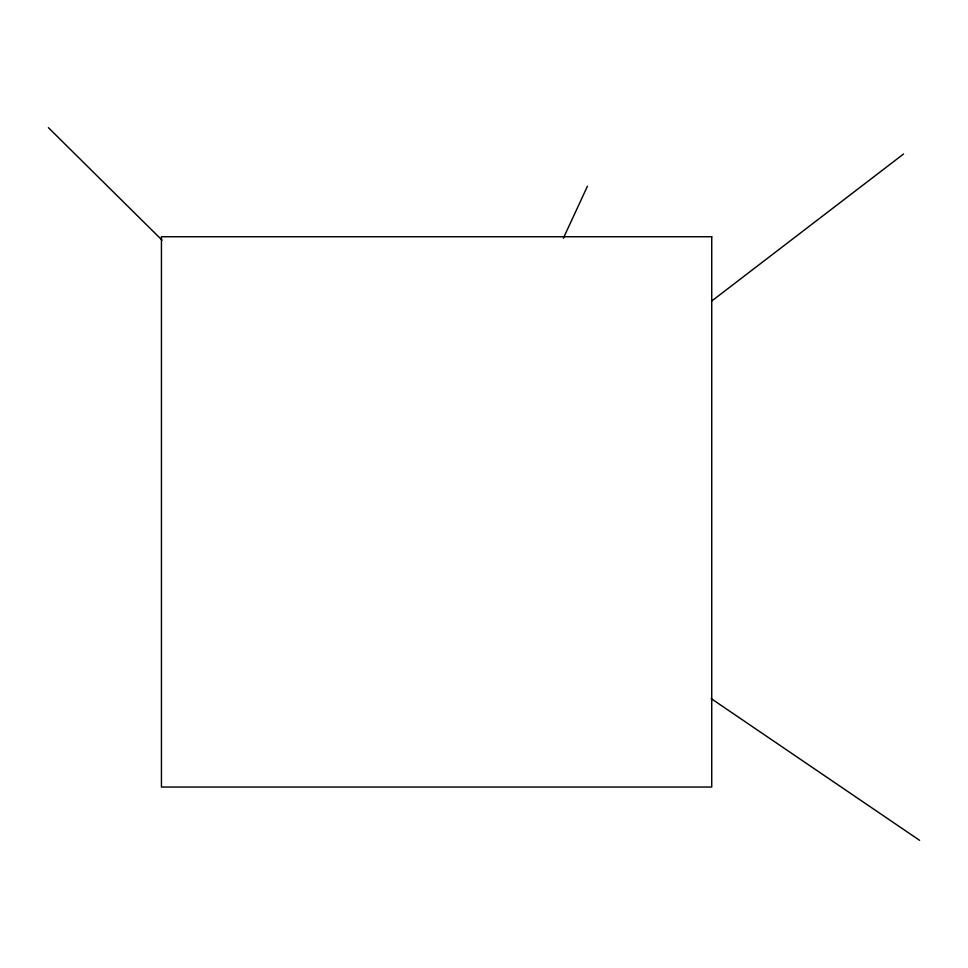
<?xml version="1.0" encoding="UTF-8"?>
<svg xmlns="http://www.w3.org/2000/svg" width="968" height="968" viewBox="0 0 968 968"><rect width="100%" height="100%" fill="white"/><g stroke="black" fill="none" stroke-linecap="round" stroke-linejoin="round"><path stroke-width="1.45" d="M563.352 238.225L587.443 186.231M711.48 301.205L903.555 154.009M711.165 698.594L919.6 840.333M48.4 127.667L162.067 240.173M711.734 236.737L161.438 236.737L161.438 787.032L711.734 787.032L711.734 236.737"/></g></svg>
